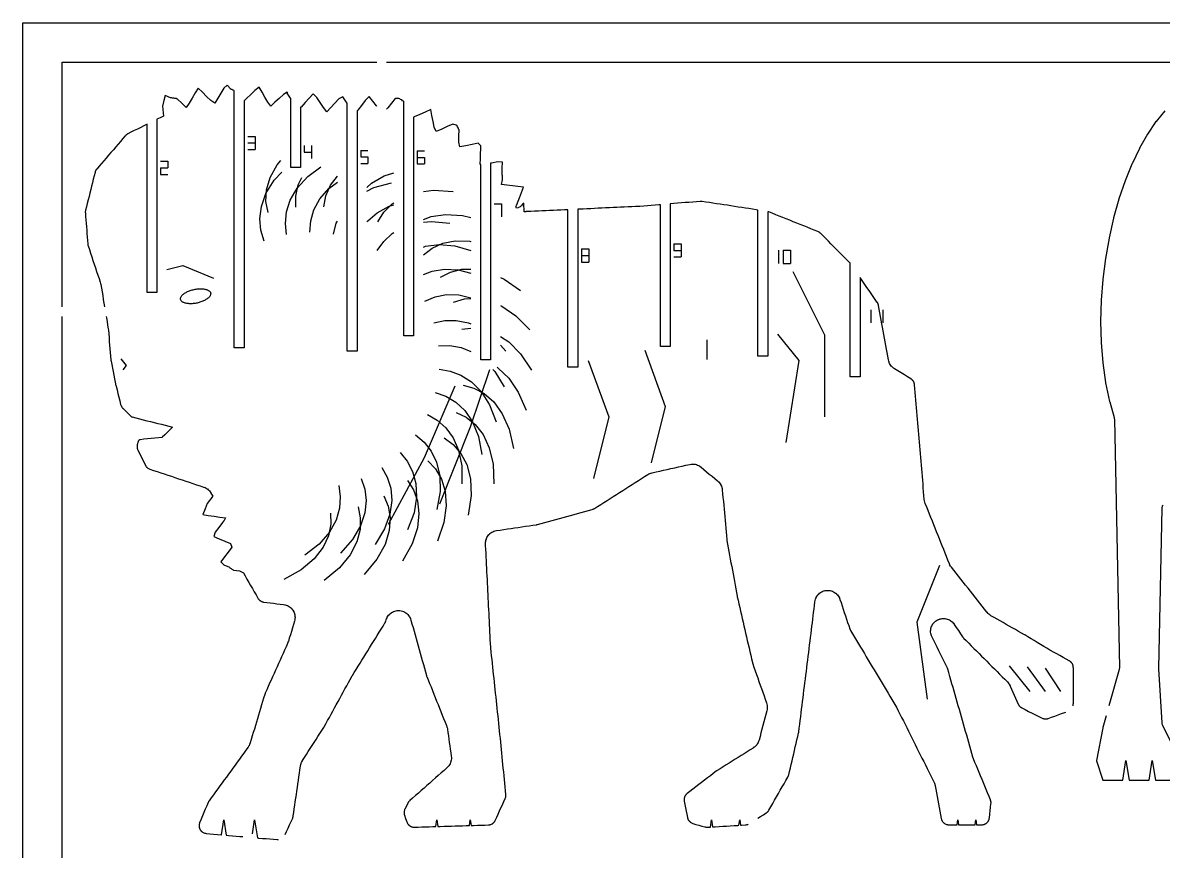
# Model space of a CAD drawing. Header units: millimetres. Extents: x 0 to 521, y 0 to 417.
# Drawn here: x 0 to 346.6, y 165 to 416.9 of the extents above; entities that cross this region are included whole.
import ezdxf

# ---------------------------------------------------------------- set-up
doc = ezdxf.new("R2010")
doc.units = ezdxf.units.MM
doc.layers.add('CUT', color=1, linetype='Continuous')
doc.layers.add('ENGRAVE', color=5, linetype='Continuous')

msp = doc.modelspace()

# ---------------------------------------------------------------- linework, layer by layer
at = {"layer": 'CUT'}
for points in [[(520.95, 416.87), (520.95, 0), (0, 0), (0, 416.87), (520.95, 416.87)], [(12, 330.57), (12, 404.87), (107.58, 404.87)], [(110.58, 404.87), (360.22, 404.87)], [(107.58, 391.47), (107.49, 391.59), (106.35, 393.04), (105.22, 394.49), (104.08, 393.23), (102.94, 391.78), (101.8, 390.33), (101.6, 390.15), (101.6, 317.06), (98.6, 317.06), (98.6, 392.39), (98.27, 392.87), (97.26, 394.39), (96.08, 393.79), (94.85, 392.44), (93.61, 391.1), (92.37, 389.76), (91.35, 391.11), (90.34, 392.63), (89.33, 394.15), (88.29, 395.29), (87.05, 393.94), (85.81, 392.6), (84.57, 391.26), (84.44, 391.22), (84.44, 372.86), (81.44, 372.86), (81.44, 393.84), (81.39, 393.91), (80.38, 395.43), (80.53, 395.43), (80.3, 395.82), (79.2, 395.11), (77.91, 393.9), (76.63, 392.7), (75.35, 391.49), (74.44, 392.75), (73.57, 394.28), (72.7, 395.81), (71.83, 397.34), (70.56, 396.24), (69.28, 395.03), (68, 393.83), (67.28, 393.17), (67.28, 318.02), (64.28, 318.02), (64.28, 396.21), (64.11, 396.33), (63.82, 396.41), (63.57, 396.61), (63.37, 396.63), (62.08, 397.87), (61.08, 397.05), (60.18, 395.51), (59.27, 393.97), (58.37, 392.43), (57.14, 393.27), (55.86, 394.51), (54.57, 395.75), (53.29, 396.99), (52.37, 395.54), (51.47, 394), (50.57, 392.46), (49.63, 391.15), (48.35, 392.39), (47.06, 393.63), (46.87, 393.65), (46.57, 393.84), (46.22, 393.87), (45.88, 393.99), (45.51, 393.97), (45.16, 394.09), (44.93, 394.04), (43.31, 394.8), (42.86, 393.23), (42.5, 391.48), (42.74, 388.52), (41.76, 388.03), (40.77, 387.54), (40.76, 387.53), (40.76, 334.91), (37.76, 334.91), (37.76, 386.03), (36.83, 385.57), (35.84, 385.07), (34.85, 384.58), (33.87, 384.09), (32.88, 383.59), (31.9, 383.1), (31.86, 383.08), (31.71, 383), (31.64, 382.95), (31.52, 382.86), (31.46, 382.82), (31.34, 382.72), (31.28, 382.66), (31.16, 382.54), (31.14, 382.51), (30.41, 381.66), (29.69, 380.82), (28.97, 379.98), (28.25, 379.14), (27.52, 378.29), (26.8, 377.45), (26.08, 376.61), (25.36, 375.76), (24.63, 374.92), (23.91, 374.08), (23.19, 373.24), (22.47, 372.39), (22.44, 372.36), (22.34, 372.24), (22.3, 372.18), (22.22, 372.06), (22.19, 371.99), (22.12, 371.86), (22.09, 371.8), (22.04, 371.67), (22.01, 371.6), (21.97, 371.44), (21.96, 371.41), (21.7, 370.36), (21.43, 369.31), (21.17, 368.26), (20.91, 367.21), (20.65, 366.16), (20.38, 365.11), (20.12, 364.06), (19.86, 363.02), (19.6, 361.97), (19.34, 360.92), (19.07, 359.87), (19.06, 359.83), (19.03, 359.64), (19.02, 359.56), (19, 359.39), (19, 359.31), (19, 359.12), (19.01, 359.08), (19.09, 358.03), (19.17, 356.98), (19.25, 355.94), (19.33, 354.89), (19.41, 353.84), (19.49, 352.79), (19.57, 351.75), (19.65, 350.7), (19.73, 349.65), (19.74, 349.6), (19.77, 349.39), (19.79, 349.3), (19.84, 349.09), (19.85, 349.04), (20.22, 347.94), (20.59, 346.83), (20.96, 345.72), (21.33, 344.62), (21.7, 343.51), (22.07, 342.41), (22.44, 341.3), (22.8, 340.19), (23.17, 339.09), (23.54, 337.98), (23.55, 337.97), (23.64, 337.65), (23.65, 337.62), (23.71, 337.3), (23.71, 337.29), (23.9, 336.16), (24.09, 335.04), (24.28, 333.92), (24.46, 332.79), (24.65, 331.67), (24.83, 330.57)], [(319.2, 209.22), (319.22, 209.29), (319.23, 209.36), (319.26, 209.52), (319.27, 209.6), (319.27, 209.78), (319.28, 209.82), (319.28, 210.92), (319.28, 212.02), (319.28, 213.11), (319.28, 214.21), (319.28, 215.31), (319.28, 216.41), (319.28, 217.51), (319.28, 218.61), (319.28, 219.71), (319.28, 220.8), (319.27, 220.84), (319.27, 221.01), (319.26, 221.09), (319.24, 221.24), (319.22, 221.31), (319.19, 221.46), (319.17, 221.53), (319.12, 221.67), (319.09, 221.74), (319.02, 221.88), (318.99, 221.94), (318.91, 222.07), (318.87, 222.14), (318.78, 222.26), (318.73, 222.32), (318.63, 222.43), (318.58, 222.48), (318.47, 222.59), (318.41, 222.63), (318.29, 222.73), (318.23, 222.77), (318.09, 222.86), (318.06, 222.88), (317.1, 223.41), (316.15, 223.94), (315.19, 224.47), (314.24, 225), (313.29, 225.53), (312.33, 226.06), (312.33, 226.06), (312.19, 226.14), (312.18, 226.14), (311.22, 226.72), (310.26, 227.3), (309.3, 227.88), (308.33, 228.45), (307.37, 229.03), (306.41, 229.61), (305.45, 230.18), (304.49, 230.76), (304.48, 230.76), (304.46, 230.77), (304.46, 230.78), (304.45, 230.78), (304.45, 230.78), (304.43, 230.8), (304.43, 230.8), (303.5, 231.33), (302.58, 231.85), (301.65, 232.38), (300.72, 232.91), (299.8, 233.44), (298.87, 233.97), (297.95, 234.5), (297.02, 235.03), (296.1, 235.55), (295.17, 236.08), (294.25, 236.61), (294.23, 236.62), (293.9, 236.84), (293.86, 236.86), (293.6, 237.07), (293.57, 237.09), (293.33, 237.32), (293.3, 237.35), (293.04, 237.65), (293.03, 237.67), (292.31, 238.58), (291.59, 239.49), (290.87, 240.4), (290.15, 241.31), (289.43, 242.23), (288.71, 243.14), (287.99, 244.05), (287.27, 244.96), (286.55, 245.87), (285.83, 246.78), (285.11, 247.7), (284.39, 248.61), (283.67, 249.52), (282.95, 250.43), (282.23, 251.34), (282.22, 251.36), (281.98, 251.69), (281.96, 251.72), (281.79, 252.01), (281.78, 252.04), (281.61, 252.41), (281.6, 252.43), (281.17, 253.5), (280.74, 254.58), (280.31, 255.66), (279.88, 256.73), (279.45, 257.81), (279.02, 258.89), (278.59, 259.97), (278.15, 261.04), (277.72, 262.12), (277.29, 263.2), (276.86, 264.27), (276.43, 265.35), (276, 266.43), (275.57, 267.51), (275.14, 268.58), (274.71, 269.66), (274.28, 270.74), (274.27, 270.76), (274.14, 271.15), (274.12, 271.18), (274.05, 271.52), (274.04, 271.56), (273.98, 271.97), (273.98, 271.99), (273.88, 273.15), (273.78, 274.31), (273.68, 275.47), (273.59, 276.63), (273.49, 277.79), (273.39, 278.95), (273.29, 280.11), (273.19, 281.27), (273.09, 282.43), (272.99, 283.59), (272.89, 284.75), (272.8, 285.91), (272.7, 287.07), (272.6, 288.23), (272.5, 289.4), (272.4, 290.56), (272.3, 291.72), (272.2, 292.88), (272.1, 294.04), (272.01, 295.2), (271.91, 296.36), (271.81, 297.52), (271.71, 298.68), (271.61, 299.84), (271.51, 301), (271.41, 302.16), (271.31, 303.32), (271.21, 304.48), (271.12, 305.65), (271.02, 306.81), (271.01, 306.84), (270.99, 307), (270.98, 307.08), (270.95, 307.22), (270.93, 307.29), (270.88, 307.43), (270.86, 307.49), (270.8, 307.63), (270.76, 307.69), (270.69, 307.82), (270.66, 307.88), (270.57, 308), (270.53, 308.06), (270.44, 308.17), (270.39, 308.23), (270.29, 308.33), (270.23, 308.38), (270.12, 308.47), (270.06, 308.52), (269.93, 308.61), (269.9, 308.63), (268.91, 309.24), (267.92, 309.85), (266.93, 310.46), (265.94, 311.06), (264.95, 311.67), (264.93, 311.68), (264.61, 311.9), (264.58, 311.92), (264.33, 312.13), (264.3, 312.16), (264.07, 312.39), (264.04, 312.42), (263.84, 312.67), (263.81, 312.7), (263.63, 312.97), (263.61, 313), (263.45, 313.28), (263.44, 313.32), (263.3, 313.62), (263.29, 313.65), (263.19, 313.96), (263.18, 313.99), (263.09, 314.38), (263.09, 314.39), (262.89, 315.49), (262.69, 316.59), (262.49, 317.69), (262.29, 318.79), (262.09, 319.89), (261.89, 320.99), (261.69, 322.09), (261.49, 323.19), (261.29, 324.29), (261.09, 325.39), (260.89, 326.49), (260.69, 327.59), (260.49, 328.69), (260.29, 329.79), (260.09, 330.89), (260.08, 330.93), (260.04, 331.11), (260.01, 331.19), (259.96, 331.34), (259.93, 331.42), (259.86, 331.57), (259.82, 331.64), (259.72, 331.8), (259.7, 331.83), (259.07, 332.74), (258.45, 333.65), (257.82, 334.57), (257.19, 335.48), (256.56, 336.39), (255.94, 337.3), (255.31, 338.22), (254.68, 339.13), (254.48, 339.43), (254.48, 309.21), (251.48, 309.21), (251.48, 343.78), (251.43, 343.85), (251.38, 343.9), (251.28, 344.02), (251.25, 344.04), (250.45, 344.85), (249.64, 345.65), (248.84, 346.46), (248.04, 347.26), (247.23, 348.06), (246.43, 348.87), (245.62, 349.67), (244.82, 350.47), (244.02, 351.28), (243.21, 352.08), (242.41, 352.89), (242.38, 352.91), (242.25, 353.03), (242.19, 353.08), (242.06, 353.18), (241.99, 353.22), (241.86, 353.3), (241.79, 353.34), (241.63, 353.41), (241.59, 353.43), (240.53, 353.85), (239.47, 354.28), (238.41, 354.7), (237.34, 355.12), (236.28, 355.55), (235.22, 355.97), (234.16, 356.4), (233.1, 356.82), (232.03, 357.25), (230.97, 357.67), (229.91, 358.1), (228.85, 358.52), (227.79, 358.95), (226.72, 359.37), (226.68, 359.39), (226.49, 359.45), (226.41, 359.47), (226.4, 359.48), (226.4, 315.53), (223.4, 315.53), (223.4, 359.95), (222.89, 360.03), (221.79, 360.2), (220.7, 360.37), (219.6, 360.53), (218.51, 360.7), (217.42, 360.87), (216.32, 361.04), (215.23, 361.21), (214.13, 361.38), (213.04, 361.54), (211.94, 361.71), (210.85, 361.88), (209.76, 362.05), (208.66, 362.22), (207.57, 362.39), (206.47, 362.55), (206.43, 362.56), (206.22, 362.58), (206.13, 362.58), (205.92, 362.58), (205.88, 362.57), (204.73, 362.48), (203.59, 362.38), (202.44, 362.29), (201.3, 362.19), (200.15, 362.1), (199.01, 362), (197.86, 361.91), (196.76, 361.81), (196.76, 318.46), (193.76, 318.46), (193.76, 361.56), (193.28, 361.53), (192.14, 361.43), (190.99, 361.33), (189.84, 361.24), (188.7, 361.14), (187.55, 361.05), (187.55, 361.05), (187.36, 361.04), (187.36, 361.04), (186.22, 360.98), (185.09, 360.93), (183.95, 360.88), (182.81, 360.83), (181.68, 360.78), (180.54, 360.73), (179.41, 360.67), (178.27, 360.62), (177.14, 360.57), (176, 360.52), (174.87, 360.47), (173.73, 360.42), (172.6, 360.36), (171.46, 360.31), (170.32, 360.26), (169.19, 360.21), (168.68, 360.19), (168.68, 312.22), (165.68, 312.22), (165.68, 360.05), (164.65, 360), (163.51, 359.95), (162.38, 359.9), (161.24, 359.85), (160.11, 359.8), (158.97, 359.75), (157.83, 359.69), (156.7, 359.64), (155.56, 359.59), (154.43, 359.54), (153.29, 359.49), (153.27, 359.49), (153.18, 359.48), (153.16, 359.48), (153.03, 359.47), (153.01, 359.46), (152.92, 359.45), (152.91, 359.45), (152.86, 359.44), (152.82, 359.44), (152.46, 359.43), (152.42, 359.43), (152.31, 362.05), (151.89, 361.71), (152.02, 361.62), (151.55, 361.32), (151.63, 361.23), (151.12, 360.98), (151.15, 360.9), (150.62, 360.71), (150.61, 360.66), (150.05, 360.52), (150, 360.5), (149.89, 360.88), (149.92, 360.92), (150.04, 361.48), (150.1, 361.48), (150.31, 362.13), (150.36, 362.1), (150.95, 363.69), (151.54, 365.27), (152.13, 366.86), (150.49, 367.09), (148.81, 367.29), (147.13, 367.49), (145.44, 367.68), (145.77, 369.11), (145.76, 369.22), (145.83, 369.54), (145.8, 369.76), (145.81, 370.07), (145.74, 370.3), (145.73, 370.64), (145.66, 370.77), (145.72, 372.66), (145.79, 374.55), (144.32, 374.62), (142.46, 374.24), (142.16, 374.17), (142.16, 314.41), (139.16, 314.41), (139.16, 373.77), (139.01, 373.76), (139.07, 375.65), (139.14, 377.55), (139.16, 378.05), (139.16, 379.48), (138.39, 380.28), (136.53, 379.89), (134.68, 379.51), (132.83, 379.12), (132.49, 380.54), (132.55, 382.43), (132.62, 384.32), (132.46, 384.51), (132.38, 384.87), (132.09, 385.2), (131.97, 385.55), (131.75, 385.73), (130.65, 386.08), (128.97, 385.33), (127.3, 384.58), (125.62, 383.83), (125.01, 385.1), (124.68, 386.9), (124.34, 388.71), (124, 390.5), (122.33, 389.75), (120.65, 389), (118.98, 388.25), (118.76, 388.22), (118.76, 321.68), (115.76, 321.68), (115.76, 392.99), (115.73, 393.01), (115.42, 393.17), (115.16, 393.41), (114.81, 393.54), (114.56, 393.77), (114.32, 393.82), (113.18, 393.89), (112.04, 392.44), (110.9, 391), (110.58, 390.59)], [(347.07, 390.11), (344.42, 386.89), (344.37, 386.82), (341.83, 383.06), (341.79, 383), (339.39, 378.75), (339.36, 378.69), (337.11, 373.99), (337.09, 373.94), (335.02, 368.84), (335, 368.78), (333.15, 363.33), (333.13, 363.28), (331.51, 357.53), (331.5, 357.48), (330.13, 351.49), (330.12, 351.44), (329.02, 345.26), (329.01, 345.21), (328.21, 338.91), (328.2, 338.87), (327.71, 332.51), (327.71, 332.45), (327.54, 326.1), (327.54, 326.04), (327.71, 319.75), (327.72, 319.69), (328.23, 313.53), (328.23, 313.47), (329.09, 307.49), (329.1, 307.42), (330.31, 301.69), (330.32, 301.62), (331.66, 296.88), (331.7, 296.72), (331.73, 296.55), (331.74, 296.38), (333.27, 220.88), (333.26, 220.69), (333.24, 220.5), (333.19, 220.31), (330.11, 209.22)], [(54.4, 332.1), (54.12, 332), (53.84, 331.91), (53.55, 331.82), (53.25, 331.75), (52.95, 331.68), (52.65, 331.62), (52.35, 331.57), (52.05, 331.53), (51.75, 331.5), (51.46, 331.48), (51.17, 331.46), (50.88, 331.46), (50.61, 331.47), (50.34, 331.49), (50.08, 331.51), (49.83, 331.55), (49.59, 331.6), (49.36, 331.65), (49.15, 331.71), (48.95, 331.79), (48.77, 331.87), (48.6, 331.96), (48.45, 332.05), (48.32, 332.16), (48.21, 332.27), (48.11, 332.38), (48.03, 332.51), (47.98, 332.63), (47.94, 332.77), (47.92, 332.9), (47.92, 333.04), (47.94, 333.19), (47.98, 333.33), (48.04, 333.48), (48.12, 333.63), (48.22, 333.78), (48.33, 333.93), (48.47, 334.08), (48.62, 334.22), (48.79, 334.37), (48.97, 334.51), (49.17, 334.65), (49.38, 334.78), (49.61, 334.91), (49.85, 335.04), (50.1, 335.16), (50.36, 335.27), (50.63, 335.38), (50.91, 335.48), (51.19, 335.57), (51.48, 335.66), (51.78, 335.73), (52.08, 335.8), (52.38, 335.86), (52.68, 335.91), (52.98, 335.95), (53.28, 335.98), (53.57, 336), (53.86, 336.02), (54.15, 336.02), (54.43, 336.01), (54.69, 335.99), (54.96, 335.97), (55.2, 335.93), (55.44, 335.88), (55.67, 335.83), (55.88, 335.77), (56.08, 335.69), (56.26, 335.61), (56.43, 335.52), (56.58, 335.43), (56.71, 335.32), (56.82, 335.21), (56.92, 335.1), (57, 334.97), (57.06, 334.85), (57.09, 334.71), (57.11, 334.58), (57.11, 334.44), (57.09, 334.29), (57.05, 334.15), (56.99, 334), (56.91, 333.85), (56.82, 333.7), (56.7, 333.55), (56.57, 333.4), (56.41, 333.26), (56.25, 333.11), (56.06, 332.97), (55.86, 332.83), (55.65, 332.7), (55.42, 332.57), (55.18, 332.44), (54.93, 332.32), (54.67, 332.21), (54.4, 332.1)], [(12, 117.14), (12, 327.57)], [(25.33, 327.57), (25.4, 327.18), (25.59, 326.06), (25.77, 324.94), (25.96, 323.81), (25.96, 323.8), (26.01, 323.4), (26.01, 323.38), (26.11, 322.27), (26.2, 321.15), (26.29, 320.03), (26.39, 318.91), (26.48, 317.79), (26.57, 316.67), (26.67, 315.55), (26.76, 314.43), (26.76, 314.41), (26.77, 314.3), (26.78, 314.27), (26.79, 314.21), (26.79, 314.19), (26.81, 314.08), (26.81, 314.05), (27.03, 312.98), (27.24, 311.9), (27.46, 310.82), (27.67, 309.75), (27.89, 308.67), (28.1, 307.59), (28.32, 306.52), (28.32, 306.51), (28.33, 306.46), (28.33, 306.45), (28.34, 306.43), (28.34, 306.42), (28.35, 306.37), (28.35, 306.36), (28.63, 305.26), (28.91, 304.16), (29.18, 303.05), (29.46, 301.95), (29.73, 300.85), (29.74, 300.81), (29.79, 300.66), (29.81, 300.59), (29.86, 300.46), (29.89, 300.4), (29.96, 300.27), (29.99, 300.21), (30.07, 300.09), (30.11, 300.04), (30.19, 299.93), (30.24, 299.87), (30.34, 299.75), (30.37, 299.73), (30.99, 299.1), (31.61, 298.48), (32.24, 297.86), (32.86, 297.23), (32.91, 297.19), (32.97, 297.14), (33.03, 297.11), (33.09, 297.07), (33.16, 297.05), (33.23, 297.03), (34.34, 296.75), (35.45, 296.47), (36.57, 296.19), (37.68, 295.91), (38.79, 295.64), (39.91, 295.36), (41.02, 295.08), (42.14, 294.8), (43.25, 294.52), (44.36, 294.24), (45.48, 293.96), (45.49, 293.96), (45.48, 293.95), (44.71, 293.17), (43.94, 292.4), (43.16, 291.63), (42.39, 290.85), (42.38, 290.84), (42.36, 290.84), (41.25, 290.72), (40.14, 290.6), (39.03, 290.48), (37.92, 290.36), (36.81, 290.24), (35.7, 290.12), (35.63, 290.11), (35.55, 290.09), (35.48, 290.06), (35.4, 290.03), (35.34, 289.99), (35.27, 289.94), (35.22, 289.88), (35.17, 289.82), (35.12, 289.76), (35.08, 289.69), (35.05, 289.61), (35.03, 289.54), (34.79, 288.58), (34.78, 288.54), (34.75, 288.37), (34.74, 288.29), (34.72, 288.13), (34.72, 288.05), (34.72, 287.89), (34.72, 287.82), (34.74, 287.66), (34.75, 287.58), (34.79, 287.43), (34.81, 287.35), (34.86, 287.2), (34.88, 287.13), (34.95, 286.96), (34.97, 286.93), (35.43, 286.02), (35.88, 285.1), (36.34, 284.19), (36.8, 283.28), (37.25, 282.36), (37.27, 282.33), (37.36, 282.18), (37.4, 282.12), (37.48, 281.99), (37.53, 281.93), (37.63, 281.81), (37.68, 281.76), (37.79, 281.65), (37.85, 281.6), (37.97, 281.51), (38.04, 281.46), (38.16, 281.38), (38.23, 281.34), (38.37, 281.27), (38.44, 281.24), (38.6, 281.18), (38.63, 281.17), (39.72, 280.8), (40.81, 280.44), (41.9, 280.08), (42.99, 279.72), (44.07, 279.35), (45.16, 278.99), (46.25, 278.63), (47.34, 278.27), (48.43, 277.9), (49.51, 277.54), (50.6, 277.18), (51.69, 276.81), (52.78, 276.45), (53.87, 276.09), (54.95, 275.73), (54.97, 275.72), (55.37, 275.56), (55.41, 275.55), (55.73, 275.38), (55.77, 275.36), (56.07, 275.16), (56.1, 275.14), (56.38, 274.91), (56.41, 274.88), (56.67, 274.63), (56.69, 274.6), (56.92, 274.32), (56.95, 274.29), (57.18, 273.93), (57.19, 273.91), (57.74, 272.97), (56.05, 270.71), (55.4, 269.07), (54.75, 267.43), (56.36, 267.1), (58.11, 266.86), (59.86, 266.62), (61.58, 266.36), (61.57, 266.33), (61.33, 265.8), (61.29, 265.79), (61.05, 265.37), (61, 265.4), (60.67, 264.92), (60.64, 264.95), (59.54, 263.46), (58.45, 261.97), (58.01, 260.67), (59.71, 259.96), (61.42, 259.24), (63.13, 258.53), (63.5, 257.45), (62.4, 255.96), (61.31, 254.47), (60.22, 252.98), (61.13, 252.05), (62.84, 251.34), (62.92, 251.22), (63.15, 251.09), (63.31, 250.92), (63.53, 250.8), (63.69, 250.65), (63.94, 250.57), (64.03, 250.49), (65.81, 250.23), (67.03, 249.65), (67.58, 248.69), (68.13, 247.72), (68.68, 246.76), (69.23, 245.8), (69.78, 244.84), (70.33, 243.88), (70.88, 242.92), (71.43, 241.95), (71.45, 241.92), (71.54, 241.77), (71.59, 241.7), (71.69, 241.58), (71.74, 241.52), (71.86, 241.4), (71.92, 241.35), (72.04, 241.24), (72.1, 241.2), (72.24, 241.11), (72.31, 241.07), (72.45, 240.99), (72.52, 240.96), (72.67, 240.9), (72.75, 240.87), (72.9, 240.83), (72.98, 240.81), (73.16, 240.78), (73.2, 240.77), (74.21, 240.65), (75.21, 240.52), (76.22, 240.39), (77.23, 240.27), (78.24, 240.14), (79.25, 240.02), (79.27, 240.01), (79.67, 239.94), (79.71, 239.93), (80.03, 239.84), (80.07, 239.83), (80.38, 239.71), (80.42, 239.7), (80.72, 239.55), (80.75, 239.53), (81.04, 239.35), (81.07, 239.33), (81.34, 239.12), (81.37, 239.1), (81.62, 238.86), (81.64, 238.84), (81.87, 238.58), (81.89, 238.55), (82.09, 238.28), (82.11, 238.25), (82.28, 237.96), (82.3, 237.92), (82.44, 237.62), (82.45, 237.58), (82.56, 237.26), (82.57, 237.23), (82.65, 236.9), (82.66, 236.86), (82.71, 236.52), (82.71, 236.49), (82.73, 236.15), (82.73, 236.11), (82.71, 235.77), (82.71, 235.74), (82.66, 235.4), (82.65, 235.36), (82.55, 234.97), (82.55, 234.95), (82.24, 233.92), (81.93, 232.89), (81.62, 231.86), (81.31, 230.83), (81, 229.8), (80.7, 228.77), (80.69, 228.75), (80.46, 228.15), (80.45, 228.12), (80, 227.12), (79.55, 226.11), (79.1, 225.11), (78.64, 224.1), (78.19, 223.1), (77.74, 222.09), (77.29, 221.08), (76.83, 220.08), (76.38, 219.07), (75.93, 218.07), (75.48, 217.06), (75.02, 216.06), (74.57, 215.05), (74.12, 214.04), (73.67, 213.04), (73.65, 213.01), (73.61, 212.9), (73.6, 212.87), (73.57, 212.8), (73.56, 212.78), (73.52, 212.66), (73.51, 212.63), (73.2, 211.58), (72.88, 210.53), (72.57, 209.49), (72.25, 208.44), (71.94, 207.39), (71.63, 206.34), (71.31, 205.29), (71, 204.24), (70.68, 203.19), (70.37, 202.14), (70.05, 201.1), (69.74, 200.05), (69.42, 199), (69.11, 197.95), (69.1, 197.93), (68.94, 197.49), (68.92, 197.45), (68.75, 197.09), (68.73, 197.05), (68.47, 196.66), (68.46, 196.64), (67.8, 195.73), (67.14, 194.83), (66.48, 193.92), (65.82, 193.01), (65.16, 192.11), (64.5, 191.2), (63.84, 190.29), (63.18, 189.39), (62.53, 188.48), (61.87, 187.57), (61.21, 186.67), (60.55, 185.76), (59.89, 184.85), (59.23, 183.95), (58.57, 183.04), (57.91, 182.13), (57.25, 181.23), (56.59, 180.32), (56.57, 180.28), (56.45, 180.11), (56.41, 180.03), (56.32, 179.85), (56.3, 179.8), (55.88, 178.79), (55.45, 177.77), (55.03, 176.75), (54.6, 175.73), (54.18, 174.71), (53.75, 173.69), (53.74, 173.65), (53.68, 173.49), (53.66, 173.41), (53.62, 173.27), (53.6, 173.19), (53.58, 173.04), (53.57, 172.96), (53.57, 172.81), (53.57, 172.73), (53.57, 172.58), (53.58, 172.5), (53.6, 172.35), (53.62, 172.27), (53.66, 172.12), (53.68, 172.05), (53.73, 171.9), (53.76, 171.83), (53.83, 171.69), (53.87, 171.63), (53.94, 171.49), (53.99, 171.43), (54.08, 171.31), (54.13, 171.25), (54.23, 171.13), (54.29, 171.08), (54.4, 170.98), (54.46, 170.93), (54.59, 170.84), (54.65, 170.8), (54.78, 170.72), (54.85, 170.68), (54.99, 170.62), (55.06, 170.59), (55.21, 170.54), (55.28, 170.52), (55.43, 170.48), (55.51, 170.47), (55.68, 170.44), (55.72, 170.44), (56.86, 170.34), (58, 170.24), (59.13, 170.14), (60.27, 170.04), (60.39, 170.03), (61.1, 174.52), (61.82, 169.9), (62.55, 169.83), (63.69, 169.73), (64.83, 169.63), (65.97, 169.53), (66.84, 169.46)], [(79.78, 170.05), (80.18, 170.96), (80.64, 171.99), (81.1, 173.02), (81.56, 174.05), (82.02, 175.09), (82.03, 175.12), (82.09, 175.27), (82.11, 175.34), (82.15, 175.48), (82.17, 175.55), (82.2, 175.7), (82.2, 175.74), (82.36, 176.82), (82.51, 177.9), (82.67, 178.98), (82.82, 180.06), (82.98, 181.14), (83.13, 182.22), (83.28, 183.3), (83.44, 184.38), (83.59, 185.46), (83.75, 186.54), (83.9, 187.62), (84.06, 188.7), (84.21, 189.78), (84.37, 190.87), (84.37, 190.89), (84.46, 191.33), (84.47, 191.37), (84.58, 191.73), (84.59, 191.77), (84.74, 192.11), (84.76, 192.15), (84.98, 192.54), (85, 192.56), (85.58, 193.47), (86.17, 194.38), (86.76, 195.3), (87.34, 196.21), (87.93, 197.12), (88.52, 198.04), (89.11, 198.95), (89.69, 199.86), (90.28, 200.78), (90.87, 201.69), (91.45, 202.6), (91.46, 202.62), (91.5, 202.67), (91.5, 202.68), (91.52, 202.72), (91.53, 202.73), (91.56, 202.79), (91.57, 202.8), (92.1, 203.76), (92.63, 204.72), (93.16, 205.68), (93.69, 206.64), (94.21, 207.61), (94.74, 208.57), (95.27, 209.53), (95.8, 210.49), (96.33, 211.45), (96.86, 212.41), (97.39, 213.37), (97.92, 214.34), (98.44, 215.3), (98.97, 216.26), (99.5, 217.22), (100.03, 218.18), (100.04, 218.19), (100.16, 218.41), (100.17, 218.42), (100.75, 219.36), (101.33, 220.3), (101.91, 221.24), (102.5, 222.18), (103.08, 223.12), (103.66, 224.06), (104.24, 225), (104.82, 225.94), (105.41, 226.88), (105.99, 227.82), (106.57, 228.76), (107.15, 229.7), (107.74, 230.64), (108.32, 231.58), (108.9, 232.52), (109.48, 233.46), (110.06, 234.4), (110.08, 234.43), (110.16, 234.57), (110.19, 234.63), (110.24, 234.75), (110.27, 234.81), (110.32, 234.96), (110.33, 234.99), (110.43, 235.34), (110.44, 235.36), (110.58, 235.75), (110.59, 235.79), (110.74, 236.1), (110.76, 236.14), (110.94, 236.43), (110.96, 236.47), (111.17, 236.75), (111.19, 236.78), (111.43, 237.03), (111.45, 237.06), (111.71, 237.29), (111.74, 237.32), (112.02, 237.52), (112.05, 237.54), (112.35, 237.72), (112.39, 237.74), (112.7, 237.89), (112.74, 237.9), (113.06, 238.02), (113.1, 238.03), (113.44, 238.11), (113.48, 238.12), (113.82, 238.17), (113.86, 238.17), (114.21, 238.18), (114.24, 238.18), (114.59, 238.16), (114.63, 238.16), (114.97, 238.1), (115.01, 238.1), (115.35, 238.01), (115.38, 238), (115.71, 237.87), (115.74, 237.86), (116.06, 237.71), (116.09, 237.69), (116.39, 237.5), (116.42, 237.48), (116.69, 237.27), (116.72, 237.25), (116.98, 237.01), (117, 236.98), (117.23, 236.72), (117.26, 236.69), (117.46, 236.41), (117.48, 236.37), (117.65, 236.07), (117.67, 236.04), (117.81, 235.72), (117.83, 235.69), (117.96, 235.29), (117.96, 235.27), (118.28, 234.15), (118.59, 233.03), (118.9, 231.91), (119.22, 230.79), (119.53, 229.67), (119.85, 228.55), (120.16, 227.43), (120.47, 226.31), (120.79, 225.19), (121.1, 224.07), (121.41, 222.95), (121.73, 221.83), (122.04, 220.71), (122.35, 219.59), (122.67, 218.47), (122.67, 218.45), (122.7, 218.35), (122.71, 218.33), (122.73, 218.27), (122.74, 218.25), (122.77, 218.15), (122.78, 218.13), (123.21, 217.07), (123.63, 216), (124.06, 214.94), (124.49, 213.87), (124.91, 212.8), (125.34, 211.74), (125.77, 210.67), (126.19, 209.61), (126.62, 208.54), (127.05, 207.47), (127.47, 206.41), (127.9, 205.34), (128.33, 204.28), (128.75, 203.21), (128.76, 203.19), (128.92, 202.71), (128.93, 202.67), (129.03, 202.18), (129.03, 202.16), (129.18, 201.13), (129.33, 200.1), (129.47, 199.07), (129.62, 198.04), (129.77, 197.01), (129.91, 195.99), (130.06, 194.96), (130.21, 193.93), (130.21, 193.91), (130.25, 193.5), (130.25, 193.46), (130.25, 193.11), (130.25, 193.07), (130.21, 192.73), (130.2, 192.69), (130.13, 192.35), (130.12, 192.31), (130.02, 191.98), (130.01, 191.95), (129.87, 191.63), (129.85, 191.59), (129.69, 191.29), (129.67, 191.26), (129.47, 190.97), (129.45, 190.94), (129.22, 190.67), (129.2, 190.65), (128.9, 190.36), (128.89, 190.34), (128.02, 189.58), (127.15, 188.81), (126.28, 188.05), (125.42, 187.28), (124.55, 186.52), (123.68, 185.75), (122.82, 184.99), (121.95, 184.22), (121.08, 183.45), (120.21, 182.69), (119.35, 181.92), (118.48, 181.16), (117.61, 180.39), (117.58, 180.37), (117.46, 180.25), (117.41, 180.2), (117.31, 180.08), (117.27, 180.02), (117.18, 179.9), (117.14, 179.84), (117.06, 179.69), (117.04, 179.66), (116.59, 178.75), (116.14, 177.84), (116.12, 177.81), (116.05, 177.65), (116.02, 177.58), (115.98, 177.43), (115.96, 177.36), (115.92, 177.21), (115.91, 177.14), (115.89, 176.98), (115.89, 176.91), (115.88, 176.75), (115.89, 176.68), (115.9, 176.53), (115.91, 176.45), (115.93, 176.3), (115.95, 176.22), (116, 176.06), (116.01, 176.02), (116.35, 174.99), (116.7, 173.95), (116.71, 173.91), (116.77, 173.75), (116.81, 173.68), (116.88, 173.55), (116.91, 173.48), (117, 173.35), (117.04, 173.29), (117.14, 173.17), (117.19, 173.11), (117.29, 173), (117.35, 172.95), (117.46, 172.85), (117.52, 172.8), (117.65, 172.71), (117.72, 172.67), (117.85, 172.6), (117.92, 172.56), (118.06, 172.5), (118.13, 172.47), (118.28, 172.42), (118.35, 172.4), (118.5, 172.37), (118.58, 172.36), (118.73, 172.34), (118.8, 172.34), (118.98, 172.33), (119.02, 172.33), (120.14, 172.37), (121.27, 172.4), (122.39, 172.44), (123.52, 172.47), (124.64, 172.5), (125.52, 172.53), (125.84, 174.52), (126.15, 172.55), (126.89, 172.57), (128.02, 172.61), (129.14, 172.64), (130.27, 172.67), (131.39, 172.71), (132.52, 172.74), (133.64, 172.78), (134.77, 172.81), (135.71, 172.84), (135.98, 174.52), (136.24, 172.85), (137.02, 172.88), (138.14, 172.91), (139.27, 172.95), (140.39, 172.98), (141.52, 173.02), (141.56, 173.02), (141.74, 173.03), (141.81, 173.04), (141.97, 173.07), (142.05, 173.09), (142.2, 173.13), (142.27, 173.16), (142.42, 173.22), (142.49, 173.25), (142.63, 173.33), (142.7, 173.37), (142.83, 173.45), (142.89, 173.5), (143.01, 173.6), (143.07, 173.65), (143.18, 173.77), (143.24, 173.82), (143.34, 173.95), (143.38, 174.01), (143.47, 174.14), (143.51, 174.21), (143.59, 174.37), (143.61, 174.4), (144.04, 175.35), (144.47, 176.3), (144.9, 177.25), (145.33, 178.2), (145.76, 179.15), (146.2, 180.1), (146.63, 181.05), (146.64, 181.09), (146.71, 181.26), (146.74, 181.33), (146.78, 181.49), (146.8, 181.57), (146.82, 181.73), (146.83, 181.82), (146.84, 181.98), (146.84, 182.06), (146.83, 182.25), (146.83, 182.29), (146.72, 183.42), (146.6, 184.56), (146.49, 185.7), (146.38, 186.83), (146.26, 187.97), (146.15, 189.11), (146.04, 190.24), (145.92, 191.38), (145.81, 192.52), (145.69, 193.65), (145.58, 194.79), (145.47, 195.92), (145.35, 197.06), (145.24, 198.2), (145.13, 199.33), (145.01, 200.47), (144.9, 201.61), (144.79, 202.74), (144.67, 203.88), (144.56, 205.02), (144.56, 205.02), (144.56, 205.03), (144.56, 205.04), (144.43, 206.18), (144.31, 207.32), (144.19, 208.46), (144.07, 209.6), (143.94, 210.75), (143.82, 211.89), (143.7, 213.03), (143.58, 214.17), (143.46, 215.31), (143.33, 216.45), (143.21, 217.6), (143.09, 218.74), (142.97, 219.88), (142.84, 221.02), (142.72, 222.16), (142.6, 223.31), (142.48, 224.45), (142.35, 225.59), (142.23, 226.73), (142.23, 226.74), (142.21, 227.02), (142.21, 227.03), (142.15, 228.17), (142.09, 229.32), (142.04, 230.46), (141.98, 231.6), (141.92, 232.75), (141.87, 233.89), (141.81, 235.04), (141.75, 236.18), (141.69, 237.32), (141.64, 238.47), (141.58, 239.61), (141.52, 240.75), (141.46, 241.9), (141.41, 243.04), (141.35, 244.19), (141.29, 245.33), (141.24, 246.47), (141.18, 247.62), (141.12, 248.76), (141.06, 249.91), (141.01, 251.05), (140.95, 252.19), (140.89, 253.34), (140.84, 254.48), (140.78, 255.62), (140.72, 256.77), (140.66, 257.91), (140.66, 257.93), (140.66, 258.03), (140.65, 258.05), (140.64, 258.16), (140.64, 258.18), (140.62, 258.58), (140.62, 258.61), (140.63, 258.95), (140.64, 258.98), (140.68, 259.31), (140.69, 259.35), (140.77, 259.67), (140.78, 259.71), (140.88, 260.03), (140.9, 260.06), (141.03, 260.36), (141.05, 260.4), (141.22, 260.69), (141.24, 260.72), (141.43, 260.99), (141.45, 261.02), (141.67, 261.27), (141.69, 261.3), (141.93, 261.53), (141.96, 261.56), (142.22, 261.77), (142.25, 261.79), (142.53, 261.97), (142.56, 261.99), (142.86, 262.14), (142.89, 262.16), (143.2, 262.28), (143.24, 262.3), (143.56, 262.39), (143.59, 262.4), (143.98, 262.48), (144, 262.48), (145.1, 262.65), (146.2, 262.81), (147.29, 262.98), (148.39, 263.14), (149.48, 263.3), (150.58, 263.47), (151.68, 263.63), (152.77, 263.8), (153.87, 263.96), (154.97, 264.13), (156.06, 264.29), (156.09, 264.29), (156.2, 264.31), (156.22, 264.32), (156.29, 264.33), (156.31, 264.34), (156.42, 264.37), (156.44, 264.37), (157.55, 264.67), (158.66, 264.98), (159.77, 265.28), (160.87, 265.58), (161.98, 265.88), (163.09, 266.18), (164.2, 266.49), (165.3, 266.79), (166.41, 267.09), (167.52, 267.39), (168.63, 267.69), (169.73, 268), (170.84, 268.3), (171.95, 268.6), (173.06, 268.9), (173.09, 268.91), (173.26, 268.97), (173.33, 269), (173.48, 269.06), (173.54, 269.09), (173.7, 269.18), (173.73, 269.2), (174.68, 269.81), (175.64, 270.41), (176.59, 271.02), (177.55, 271.63), (178.5, 272.24), (179.45, 272.84), (180.41, 273.45), (181.36, 274.06), (182.32, 274.66), (183.27, 275.27), (184.22, 275.88), (185.18, 276.48), (186.13, 277.09), (187.09, 277.7), (188.04, 278.31), (188.99, 278.91), (189.95, 279.52), (189.96, 279.53), (190.28, 279.71), (190.31, 279.73), (190.58, 279.86), (190.62, 279.87), (190.9, 279.97), (190.93, 279.98), (191.29, 280.08), (191.3, 280.08), (192.44, 280.33), (193.58, 280.59), (194.72, 280.84), (195.85, 281.09), (196.99, 281.35), (198.13, 281.6), (199.27, 281.85), (200.4, 282.1), (201.54, 282.36), (202.68, 282.61), (202.7, 282.61), (203.12, 282.68), (203.16, 282.69), (203.51, 282.71), (203.55, 282.71), (203.91, 282.7), (203.94, 282.7), (204.3, 282.65), (204.34, 282.64), (204.68, 282.56), (204.72, 282.55), (205.06, 282.43), (205.09, 282.41), (205.41, 282.26), (205.45, 282.24), (205.75, 282.06), (205.79, 282.04), (206.13, 281.78), (206.14, 281.77), (206.98, 281.07), (207.81, 280.38), (208.64, 279.68), (209.48, 278.99), (210.31, 278.29), (211.15, 277.6), (211.16, 277.58), (211.47, 277.3), (211.49, 277.28), (211.72, 277.02), (211.75, 276.99), (211.95, 276.71), (211.97, 276.68), (212.14, 276.38), (212.16, 276.35), (212.31, 276.04), (212.32, 276), (212.44, 275.68), (212.45, 275.64), (212.53, 275.31), (212.53, 275.27), (212.59, 274.86), (212.59, 274.84), (212.7, 273.68), (212.8, 272.53), (212.91, 271.37), (213.01, 270.21), (213.12, 269.05), (213.23, 267.89), (213.33, 266.74), (213.44, 265.58), (213.54, 264.42), (213.65, 263.26), (213.75, 262.1), (213.86, 260.95), (213.96, 259.79), (213.96, 259.77), (213.97, 259.68), (213.98, 259.67), (213.98, 259.61), (213.99, 259.6), (214, 259.51), (214, 259.49), (214.21, 258.37), (214.41, 257.24), (214.62, 256.11), (214.82, 254.98), (215.03, 253.85), (215.23, 252.72), (215.44, 251.59), (215.64, 250.46), (215.85, 249.33), (216.06, 248.2), (216.26, 247.07), (216.47, 245.94), (216.67, 244.81), (216.88, 243.69), (217.08, 242.56), (217.08, 242.55), (217.09, 242.5), (217.09, 242.49), (217.1, 242.47), (217.1, 242.46), (217.11, 242.41), (217.11, 242.4), (217.37, 241.29), (217.63, 240.18), (217.88, 239.07), (218.14, 237.95), (218.4, 236.84), (218.65, 235.73), (218.91, 234.62), (219.17, 233.51), (219.42, 232.39), (219.68, 231.28), (219.94, 230.17), (220.19, 229.06), (220.45, 227.94), (220.71, 226.83), (220.96, 225.72), (221.22, 224.61), (221.48, 223.49), (221.73, 222.38), (221.74, 222.36), (221.77, 222.25), (221.77, 222.23), (221.79, 222.17), (221.8, 222.15), (221.83, 222.04), (221.84, 222.02), (222.22, 220.94), (222.6, 219.86), (222.98, 218.78), (223.36, 217.7), (223.74, 216.62), (224.13, 215.54), (224.51, 214.46), (224.89, 213.38), (225.27, 212.3), (225.65, 211.22), (226.03, 210.14), (226.04, 210.12), (226.16, 209.72), (226.17, 209.68), (226.23, 209.34), (226.24, 209.3), (226.27, 208.95), (226.27, 208.91), (226.27, 208.56), (226.26, 208.52), (226.23, 208.18), (226.22, 208.14), (226.13, 207.73), (226.13, 207.71), (225.83, 206.59), (225.53, 205.48), (225.24, 204.36), (224.94, 203.25), (224.64, 202.13), (224.34, 201.02), (224.05, 199.9), (223.75, 198.79), (223.74, 198.77), (223.62, 198.4), (223.61, 198.36), (223.48, 198.06), (223.47, 198.03), (223.31, 197.74), (223.29, 197.7), (223.11, 197.43), (223.09, 197.4), (222.88, 197.15), (222.85, 197.12), (222.62, 196.88), (222.6, 196.86), (222.34, 196.65), (222.32, 196.62), (221.99, 196.4), (221.98, 196.39), (221.06, 195.82), (220.15, 195.25), (219.23, 194.67), (218.32, 194.1), (217.4, 193.53), (216.48, 192.96), (215.57, 192.39), (214.65, 191.81), (213.74, 191.24), (212.82, 190.67), (211.91, 190.1), (210.99, 189.53), (210.98, 189.51), (210.9, 189.46), (210.88, 189.45), (210.84, 189.42), (210.82, 189.41), (210.74, 189.35), (210.73, 189.34), (209.84, 188.66), (208.96, 187.98), (208.08, 187.3), (207.19, 186.62), (206.31, 185.94), (205.42, 185.26), (204.54, 184.58), (203.65, 183.9), (202.77, 183.22), (201.88, 182.54), (201.85, 182.51), (201.72, 182.4), (201.66, 182.34), (201.55, 182.23), (201.5, 182.17), (201.4, 182.05), (201.36, 181.98), (201.28, 181.85), (201.24, 181.78), (201.17, 181.64), (201.14, 181.57), (201.08, 181.42), (201.06, 181.34), (201.02, 181.19), (201, 181.11), (200.97, 180.96), (200.97, 180.88), (200.96, 180.72), (200.96, 180.64), (200.96, 180.49), (200.97, 180.41), (201, 180.23), (201, 180.19), (201.2, 179.21), (201.4, 178.22), (201.6, 177.23), (201.79, 176.25), (201.99, 175.26), (202, 175.22), (202.04, 175.05), (202.07, 174.98), (202.12, 174.83), (202.15, 174.76), (202.22, 174.62), (202.25, 174.55), (202.33, 174.42), (202.38, 174.35), (202.47, 174.23), (202.52, 174.17), (202.62, 174.06), (202.68, 174), (202.8, 173.9), (202.86, 173.85), (202.98, 173.76), (203.05, 173.72), (203.18, 173.64), (203.25, 173.6), (203.39, 173.54), (203.46, 173.51), (203.63, 173.45), (203.67, 173.44), (204.58, 173.18), (205.5, 172.92), (206.41, 172.66), (207.33, 172.4), (207.37, 172.39), (207.56, 172.34), (207.65, 172.33), (207.83, 172.31), (207.92, 172.3), (208.12, 172.3), (208.16, 172.31), (208.96, 172.36), (209.3, 174.52), (209.63, 172.4), (210.45, 172.45), (211.59, 172.52), (212.74, 172.59), (213.88, 172.66), (215.03, 172.74), (216.17, 172.81), (217.32, 172.88), (217.62, 172.9), (217.88, 174.52), (218.13, 172.93), (218.46, 172.95), (219.6, 173.02), (219.64, 173.02), (219.82, 173.04), (219.89, 173.06), (220.04, 173.09), (220.12, 173.11), (220.27, 173.16), (220.34, 173.18), (220.43, 173.22)], [(351.25, 193.63), (346.46, 203.22), (346.38, 203.41), (346.31, 203.6), (346.27, 203.8), (346.25, 204), (345.28, 220.51), (345.27, 220.67), (346.26, 269.25), (346.27, 269.44), (346.3, 269.63), (346.35, 269.82), (346.42, 270), (346.5, 270.17), (346.6, 270.34)], [(223.43, 175.07), (224.2, 175.55), (225.07, 176.1), (225.94, 176.64), (225.97, 176.66), (226.11, 176.76), (226.17, 176.8), (226.29, 176.9), (226.35, 176.96), (226.45, 177.07), (226.5, 177.13), (226.6, 177.25), (226.64, 177.31), (226.74, 177.45), (226.76, 177.49), (227.33, 178.5), (227.91, 179.5), (228.49, 180.51), (229.06, 181.52), (229.64, 182.53), (230.21, 183.54), (230.79, 184.54), (231.37, 185.55), (231.94, 186.56), (232.52, 187.57), (232.54, 187.6), (232.61, 187.75), (232.64, 187.82), (232.7, 187.96), (232.72, 188.03), (232.77, 188.19), (232.78, 188.23), (233.03, 189.29), (233.28, 190.35), (233.53, 191.41), (233.78, 192.47), (234.03, 193.54), (234.28, 194.6), (234.53, 195.66), (234.78, 196.72), (235.03, 197.78), (235.28, 198.84), (235.53, 199.91), (235.78, 200.97), (235.78, 200.99), (235.8, 201.09), (235.8, 201.11), (235.82, 201.17), (235.82, 201.19), (235.83, 201.29), (235.84, 201.32), (235.98, 202.46), (236.12, 203.61), (236.27, 204.76), (236.41, 205.91), (236.56, 207.06), (236.7, 208.21), (236.84, 209.35), (236.99, 210.5), (237.13, 211.65), (237.27, 212.8), (237.42, 213.95), (237.56, 215.1), (237.7, 216.25), (237.85, 217.39), (237.99, 218.54), (238.13, 219.69), (238.28, 220.84), (238.42, 221.99), (238.57, 223.14), (238.71, 224.28), (238.85, 225.43), (239, 226.58), (239.14, 227.73), (239.28, 228.88), (239.43, 230.03), (239.57, 231.18), (239.71, 232.32), (239.71, 232.33), (239.72, 232.34), (239.72, 232.34), (239.84, 233.4), (239.97, 234.46), (240.1, 235.52), (240.22, 236.58), (240.35, 237.64), (240.48, 238.7), (240.61, 239.76), (240.73, 240.81), (240.74, 240.83), (240.8, 241.23), (240.81, 241.27), (240.9, 241.6), (240.91, 241.63), (241.03, 241.95), (241.04, 241.98), (241.19, 242.29), (241.21, 242.32), (241.39, 242.61), (241.41, 242.64), (241.62, 242.91), (241.64, 242.93), (241.87, 243.18), (241.9, 243.21), (242.15, 243.43), (242.18, 243.46), (242.45, 243.66), (242.48, 243.68), (242.77, 243.85), (242.81, 243.87), (243.11, 244.01), (243.15, 244.03), (243.47, 244.14), (243.5, 244.15), (243.83, 244.23), (243.87, 244.24), (244.2, 244.29), (244.24, 244.29), (244.58, 244.31), (244.61, 244.31), (244.95, 244.3), (244.99, 244.29), (245.32, 244.25), (245.36, 244.24), (245.69, 244.16), (245.72, 244.15), (246.04, 244.04), (246.08, 244.03), (246.39, 243.88), (246.42, 243.87), (246.71, 243.7), (246.74, 243.68), (247.02, 243.48), (247.05, 243.46), (247.3, 243.23), (247.33, 243.21), (247.56, 242.96), (247.59, 242.93), (247.79, 242.67), (247.81, 242.64), (248, 242.35), (248.01, 242.32), (248.17, 242.02), (248.18, 241.98), (248.33, 241.6), (248.33, 241.59), (248.67, 240.59), (249, 239.59), (249.33, 238.59), (249.66, 237.59), (250, 236.6), (250.33, 235.6), (250.66, 234.6), (251, 233.6), (251.33, 232.6), (251.34, 232.56), (251.41, 232.39), (251.45, 232.31), (251.54, 232.14), (251.56, 232.1), (252.16, 231.1), (252.76, 230.1), (253.36, 229.1), (253.96, 228.1), (254.56, 227.1), (255.16, 226.1), (255.76, 225.1), (256.36, 224.11), (256.96, 223.11), (257.56, 222.11), (258.16, 221.11), (258.76, 220.11), (259.35, 219.11), (259.95, 218.11), (260.55, 217.11), (261.15, 216.11), (261.75, 215.11), (262.35, 214.11), (262.95, 213.11), (263.55, 212.11), (264.15, 211.11), (264.75, 210.11), (265.35, 209.11), (265.36, 209.1), (265.54, 208.77), (265.55, 208.76), (266.06, 207.73), (266.58, 206.7), (267.09, 205.67), (267.61, 204.64), (268.12, 203.61), (268.64, 202.58), (269.15, 201.54), (269.67, 200.51), (270.18, 199.48), (270.7, 198.45), (271.21, 197.42), (271.73, 196.39), (272.25, 195.36), (272.76, 194.33), (273.28, 193.3), (273.79, 192.27), (274.31, 191.24), (274.82, 190.21), (275.34, 189.18), (275.85, 188.15), (276.37, 187.12), (276.88, 186.08), (276.89, 186.07), (277.05, 185.71), (277.06, 185.68), (277.17, 185.37), (277.18, 185.34), (277.26, 184.96), (277.27, 184.94), (277.48, 183.83), (277.68, 182.73), (277.89, 181.62), (278.1, 180.52), (278.3, 179.41), (278.51, 178.31), (278.72, 177.2), (278.93, 176.09), (279.13, 174.99), (279.14, 174.95), (279.18, 174.78), (279.2, 174.71), (279.25, 174.56), (279.28, 174.49), (279.35, 174.35), (279.38, 174.28), (279.46, 174.15), (279.5, 174.08), (279.6, 173.96), (279.64, 173.9), (279.75, 173.78), (279.8, 173.73), (279.91, 173.63), (279.97, 173.58), (280.1, 173.48), (280.16, 173.44), (280.29, 173.36), (280.36, 173.32), (280.5, 173.26), (280.57, 173.23), (280.72, 173.18), (280.79, 173.15), (280.94, 173.11), (281.02, 173.1), (281.17, 173.08), (281.25, 173.07), (281.42, 173.06), (281.46, 173.06), (282.56, 173.06), (283.67, 173.06), (283.95, 173.06), (284.18, 174.52), (284.41, 173.06), (284.78, 173.06), (285.89, 173.06), (286.99, 173.06), (288.1, 173.06), (289.21, 173.06), (289.41, 173.06), (289.64, 174.52), (289.87, 173.06), (290.32, 173.06), (291.42, 173.06), (291.46, 173.06), (291.63, 173.07), (291.71, 173.08), (291.86, 173.1), (291.93, 173.11), (292.08, 173.15), (292.15, 173.17), (292.29, 173.22), (292.36, 173.25), (292.5, 173.32), (292.57, 173.35), (292.7, 173.43), (292.76, 173.47), (292.88, 173.56), (292.94, 173.61), (293.06, 173.71), (293.11, 173.76), (293.21, 173.87), (293.26, 173.93), (293.35, 174.05), (293.4, 174.12), (293.48, 174.25), (293.51, 174.31), (293.58, 174.45), (293.61, 174.52), (293.66, 174.66), (293.68, 174.73), (293.72, 174.88), (293.74, 174.95), (293.76, 175.12), (293.77, 175.16), (293.89, 176.24), (294.01, 177.31), (294.13, 178.39), (294.25, 179.46), (294.25, 179.5), (294.26, 179.68), (294.26, 179.76), (294.26, 179.91), (294.25, 179.99), (294.23, 180.15), (294.21, 180.22), (294.18, 180.37), (294.15, 180.45), (294.09, 180.62), (294.08, 180.65), (293.65, 181.69), (293.23, 182.72), (292.8, 183.76), (292.38, 184.79), (291.95, 185.82), (291.52, 186.86), (291.1, 187.89), (290.67, 188.93), (290.25, 189.96), (289.82, 191), (289.39, 192.03), (288.97, 193.07), (288.96, 193.09), (288.78, 193.6), (288.77, 193.62), (288.46, 194.74), (288.14, 195.86), (287.82, 196.97), (287.5, 198.09), (287.18, 199.21), (286.86, 200.32), (286.54, 201.44), (286.22, 202.55), (285.9, 203.67), (285.59, 204.79), (285.27, 205.9), (284.95, 207.02), (284.63, 208.14), (284.31, 209.25), (283.99, 210.37), (283.67, 211.48), (283.35, 212.6), (283.03, 213.72), (282.72, 214.83), (282.4, 215.95), (282.08, 217.06), (281.76, 218.18), (281.44, 219.3), (281.12, 220.41), (281.11, 220.45), (281.06, 220.6), (281.03, 220.67), (280.97, 220.82), (280.95, 220.85), (280.44, 221.87), (279.93, 222.9), (279.41, 223.92), (278.9, 224.95), (278.39, 225.97), (277.88, 227), (277.36, 228.02), (276.85, 229.05), (276.34, 230.07), (276.33, 230.09), (276.17, 230.46), (276.15, 230.5), (276.05, 230.82), (276.04, 230.86), (275.96, 231.19), (275.96, 231.23), (275.91, 231.57), (275.91, 231.6), (275.9, 231.95), (275.9, 231.98), (275.93, 232.32), (275.93, 232.36), (275.99, 232.7), (276, 232.73), (276.09, 233.06), (276.1, 233.1), (276.22, 233.42), (276.24, 233.45), (276.39, 233.76), (276.41, 233.79), (276.59, 234.08), (276.61, 234.11), (276.82, 234.38), (276.84, 234.41), (277.08, 234.66), (277.1, 234.69), (277.36, 234.91), (277.39, 234.94), (277.67, 235.14), (277.7, 235.16), (277.99, 235.33), (278.03, 235.34), (278.34, 235.49), (278.37, 235.5), (278.69, 235.61), (278.73, 235.62), (279.06, 235.7), (279.1, 235.71), (279.44, 235.75), (279.48, 235.76), (279.82, 235.77), (279.85, 235.77), (280.2, 235.75), (280.23, 235.75), (280.57, 235.69), (280.61, 235.69), (280.94, 235.6), (280.97, 235.59), (281.29, 235.47), (281.33, 235.46), (281.64, 235.31), (281.67, 235.29), (281.96, 235.12), (281.99, 235.09), (282.27, 234.89), (282.3, 234.87), (282.55, 234.64), (282.57, 234.61), (282.8, 234.36), (282.83, 234.33), (283.07, 234), (283.08, 233.98), (283.71, 233.04), (284.34, 232.1), (284.97, 231.15), (285.6, 230.21), (285.62, 230.18), (285.72, 230.04), (285.77, 229.98), (285.89, 229.85), (285.91, 229.82), (286.7, 229.04), (287.48, 228.26), (288.26, 227.47), (289.04, 226.69), (289.83, 225.91), (290.61, 225.13), (291.39, 224.34), (292.17, 223.56), (292.96, 222.78), (293.74, 222), (294.52, 221.21), (295.31, 220.43), (296.09, 219.65), (296.87, 218.86), (297.65, 218.08), (298.44, 217.3), (299.22, 216.52), (299.23, 216.5), (299.49, 216.22), (299.51, 216.19), (299.71, 215.93), (299.73, 215.91), (299.9, 215.63), (299.92, 215.6), (300.09, 215.26), (300.1, 215.24), (300.5, 214.32), (300.91, 213.4), (301.32, 212.48), (301.73, 211.56), (302.14, 210.64), (302.55, 209.72), (302.56, 209.69), (302.64, 209.54), (302.68, 209.47), (302.76, 209.34), (302.81, 209.28), (302.9, 209.16), (302.95, 209.1), (303.06, 208.99), (303.11, 208.93), (303.23, 208.83), (303.29, 208.79), (303.41, 208.7), (303.48, 208.66), (303.63, 208.57), (303.66, 208.56), (304.68, 208.05), (305.7, 207.54), (306.72, 207.03), (307.74, 206.52), (308.76, 206.01), (309.78, 205.5), (309.81, 205.48), (309.98, 205.41), (310.05, 205.38), (310.2, 205.33), (310.28, 205.31), (310.43, 205.28), (310.51, 205.27), (310.67, 205.25), (310.75, 205.25), (310.91, 205.25), (310.98, 205.25), (311.14, 205.26), (311.22, 205.28), (311.38, 205.31), (311.45, 205.33), (311.62, 205.38), (311.66, 205.39), (312.67, 205.76), (313.68, 206.12), (314.69, 206.49), (315.7, 206.86), (316.71, 207.23), (317, 207.33)], [(329.28, 206.22), (328.28, 202.62), (328.27, 202.55), (326.28, 192.64), (326.28, 192.59), (326.29, 192.54), (328.26, 186.63), (328.27, 186.59), (328.32, 186.59), (334.33, 186.59), (335.27, 192.59), (336.22, 186.59), (342.33, 186.59), (343.27, 192.59), (344.22, 186.59), (350.23, 186.59)], [(69.8, 170.32), (70.46, 174.52), (71.31, 169.06), (71.66, 169.03), (72.8, 168.93), (73.94, 168.83), (75.07, 168.73), (76.21, 168.63), (77.35, 168.53), (77.39, 168.53), (77.56, 168.52)]]:
    msp.add_lwpolyline(points, dxfattribs=at)
at = {"layer": 'ENGRAVE'}
for points in [[(68.38, 382.34), (70.58, 382.34)], [(70.58, 382.34), (70.58, 380.34)], [(68.38, 380.34), (70.58, 380.34)], [(68.38, 378.34), (70.58, 378.34)], [(70.58, 380.34), (70.58, 378.34)], [(85.54, 379.58), (85.54, 377.58)], [(87.74, 379.58), (87.74, 377.58)], [(102.7, 378.08), (104.9, 378.08)], [(102.7, 378.08), (102.7, 376.08)], [(119.86, 377.96), (122.06, 377.96)], [(119.86, 377.96), (119.86, 375.96)], [(41.86, 374.78), (44.06, 374.78)], [(44.06, 374.78), (44.06, 372.78)], [(74.52, 359.17), (73.91, 362.51), (74.06, 366.06), (75.13, 369.79), (77.26, 373.66), (78.44, 375.02)], [(85.54, 377.58), (87.74, 377.58)], [(87.74, 377.58), (87.74, 375.58)], [(102.7, 376.08), (104.9, 376.08)], [(104.9, 376.08), (104.9, 374.08)], [(119.86, 375.96), (122.06, 375.96)], [(119.86, 375.96), (119.86, 373.96)], [(122.06, 375.96), (122.06, 373.96)], [(41.86, 372.78), (44.06, 372.78)], [(41.86, 372.78), (41.86, 370.78)], [(73.32, 350.53), (72.36, 353.78), (72.03, 357.27), (72.5, 361), (73.9, 364.94), (76.42, 369.01), (78.76, 371.51)], [(80.17, 352.52), (79.82, 355.9), (80.14, 359.38), (81.27, 362.97), (83.37, 366.59), (86.59, 370.13), (90.59, 373.08)], [(102.7, 374.08), (104.9, 374.08)], [(104.6, 366.85), (105.99, 368.13), (109.84, 370.32), (112.76, 371.25)], [(119.86, 373.96), (122.06, 373.96)], [(41.86, 370.78), (44.06, 370.78)], [(82.93, 360.8), (82.94, 364.2), (83.73, 367.66), (84.84, 369.89)], [(87.28, 353.24), (87.54, 356.62), (88.49, 359.99), (90.26, 363.31), (92.98, 366.48), (95.6, 368.47)], [(91.49, 360.88), (92.12, 364.22), (93.53, 367.47), (95.6, 370.22)], [(104.6, 365.73), (106.69, 366.79), (112.03, 368.26)], [(121.76, 365.59), (124.78, 365.97), (130.8, 365.57)], [(104.6, 356.33), (104.83, 356.64), (107.67, 359.1), (111.35, 361.09), (112.76, 361.5)], [(107.95, 356.39), (109.73, 359.28), (112.22, 361.82), (112.76, 362.15)], [(143.26, 361.86), (145.46, 361.86)], [(145.46, 361.86), (145.46, 359.86)], [(121.76, 357.04), (124.09, 357.97), (128.46, 358.63), (133.59, 358.33), (136.16, 357.68)], [(145.46, 359.86), (145.46, 357.86)], [(94.39, 352.65), (95.26, 355.92), (95.6, 356.6)], [(121.76, 356.21), (124.25, 356.46), (129.77, 355.92)], [(107.7, 347.67), (109.69, 350.41), (112.26, 352.79), (112.76, 353.08)], [(121.76, 346.35), (124.4, 348.37), (127.63, 349.84), (131.44, 350.59), (135.86, 350.44), (136.16, 350.37)], [(121.76, 348.7), (122.41, 348.94), (126.56, 349.47), (131.33, 349.08), (136.16, 347.68)], [(169.78, 348.12), (171.98, 348.12)], [(169.78, 348.12), (169.78, 346.12)], [(171.98, 348.12), (171.98, 346.12)], [(197.86, 349.69), (200.06, 349.69)], [(197.86, 349.69), (197.86, 347.69)], [(197.86, 347.69), (200.06, 347.69)], [(200.06, 349.69), (200.06, 347.69)], [(200.06, 347.69), (200.06, 345.69)], [(229.7, 347.72), (229.7, 345.72)], [(231.1, 347.72), (233.3, 347.72)], [(231.1, 347.72), (231.1, 345.72)], [(233.3, 347.72), (233.3, 345.72)], [(169.78, 346.12), (169.78, 344.12)], [(169.78, 346.12), (171.98, 346.12)], [(169.78, 344.12), (171.98, 344.12)], [(171.98, 346.12), (171.98, 344.12)], [(197.86, 345.69), (200.06, 345.69)], [(229.7, 345.72), (229.7, 343.72)], [(231.1, 345.72), (231.1, 343.72)], [(231.1, 343.72), (233.3, 343.72)], [(233.3, 345.72), (233.3, 343.72)], [(43.76, 341.89), (48.62, 343.1), (57.98, 339.2)], [(121.76, 340.32), (124.44, 341.4), (128.15, 342.02), (132.33, 341.79), (136.16, 340.74)], [(126.98, 339.56), (130.01, 341.09), (133.45, 341.95), (136.16, 341.98)], [(234.03, 341.22), (243.62, 322.04), (243.62, 297.08)], [(145.16, 339.46), (146.34, 338.93), (151.26, 335.44)], [(122.21, 332.25), (125.34, 333.55), (128.78, 334.23), (132.54, 334.16), (136.16, 333.28)], [(130.93, 331.96), (134.19, 332.92), (136.16, 333.04)], [(145.16, 330.95), (145.63, 330.75), (149.85, 327.81), (154.05, 323.49)], [(257.78, 329.61), (257.78, 327.61)], [(261.38, 329.61), (261.38, 327.61)], [(124.91, 325.64), (128.23, 326.35), (131.73, 326.4), (135.41, 325.64), (136.16, 325.31)], [(257.78, 327.61), (257.78, 325.61)], [(261.38, 327.61), (261.38, 325.61)], [(133.44, 323.77), (136.16, 324.05)], [(145.16, 321.55), (147.67, 319.9), (151.28, 316.24), (154.63, 311.23)], [(207.92, 320.48), (207.92, 317.48)], [(229.4, 322.26), (235.82, 314.24), (231.92, 289.28)], [(126.37, 318.65), (129.76, 318.74), (133.21, 318.16), (136.16, 316.96)], [(145.16, 318.84), (146.83, 317.01)], [(189.02, 317.36), (195.26, 300.2), (190.98, 283.08)], [(207.92, 317.48), (207.92, 314.48)], [(29.75, 314.73), (31.46, 312.68), (30.4, 311.41)], [(144.13, 312.15), (144.51, 311.92), (147.7, 308.86), (150.58, 304.61), (152.96, 299.07)], [(171.86, 314.24), (178.1, 297.08), (173.42, 278.36)], [(126.52, 311.52), (129.87, 310.99), (133.16, 309.78), (136.33, 307.76), (139.28, 304.79), (141.87, 300.77), (143.89, 295.6)], [(141.79, 311.41), (135.98, 293.96), (126.62, 270.56)], [(142.84, 311.49), (143.41, 310.88), (146.34, 306.17)], [(131.3, 306.44), (121.94, 284.6), (111.02, 264.32)], [(133.81, 306.72), (137.09, 305.83), (140.22, 304.17), (143.13, 301.59), (145.71, 298), (147.77, 293.29), (149.1, 287.41)], [(125.37, 304.47), (128.57, 303.34), (131.58, 301.56), (134.33, 298.99), (136.69, 295.53), (138.5, 291.11), (139.55, 285.66)], [(131.66, 298.43), (134.73, 296.96), (137.5, 294.75), (139.9, 291.69), (141.78, 287.69), (142.95, 282.68), (143.18, 276.66)], [(122.96, 297.76), (125.9, 296.06), (128.54, 293.76), (130.77, 290.73), (132.46, 286.9), (133.44, 282.22), (133.47, 276.67)], [(119.37, 291.59), (121.95, 289.39), (124.12, 286.64), (125.76, 283.26), (126.73, 279.19), (126.83, 274.41), (125.86, 268.95)], [(128.04, 290.66), (130.79, 288.66), (133.12, 285.98), (134.91, 282.54), (136.03, 278.26), (136.27, 273.13), (135.4, 267.16)], [(114.71, 286.19), (116.84, 283.55), (118.48, 280.45), (119.48, 276.83), (119.69, 272.65), (118.92, 267.93), (116.96, 262.74)], [(109.14, 281.72), (110.76, 278.74), (111.8, 275.39), (112.13, 271.65), (111.57, 267.5), (109.95, 263), (107.09, 258.25)], [(123.07, 283.69), (125.4, 281.22), (127.2, 278.16), (128.35, 274.45), (128.66, 270.04), (127.96, 264.95), (126.02, 259.24)], [(102.85, 278.34), (103.9, 275.11), (104.32, 271.64), (103.95, 267.9), (102.65, 263.92), (100.24, 259.78), (96.56, 255.64)], [(116.91, 277.74), (118.75, 274.89), (119.97, 271.55), (120.41, 267.69), (119.92, 263.3), (118.31, 258.42), (115.35, 253.16)], [(96.06, 276.16), (96.5, 272.8), (96.28, 269.31), (95.23, 265.69), (93.23, 262.02), (90.11, 258.4), (85.73, 254.99)], [(109.77, 273.01), (111.06, 269.87), (111.65, 266.37), (111.38, 262.5), (110.1, 258.27), (107.62, 253.76), (103.76, 249.13)], [(93.52, 267.81), (93.6, 264.42), (92.9, 260.94), (91.26, 257.42), (88.55, 253.93), (84.62, 250.61), (79.35, 247.67)], [(101.88, 269.67), (102.58, 266.34), (102.52, 262.8), (101.55, 259.03), (99.52, 255.11), (96.26, 251.13), (91.62, 247.28)], [(278.58, 251.9), (271.7, 234.68), (274.82, 211.28)], [(299.78, 221.42), (306.02, 213.62)], [(305.24, 221.03), (310.7, 213.62)], [(310.7, 220.64), (315.38, 213.62)]]:
    msp.add_lwpolyline(points, dxfattribs=at)

doc.saveas('drawing.dxf')
